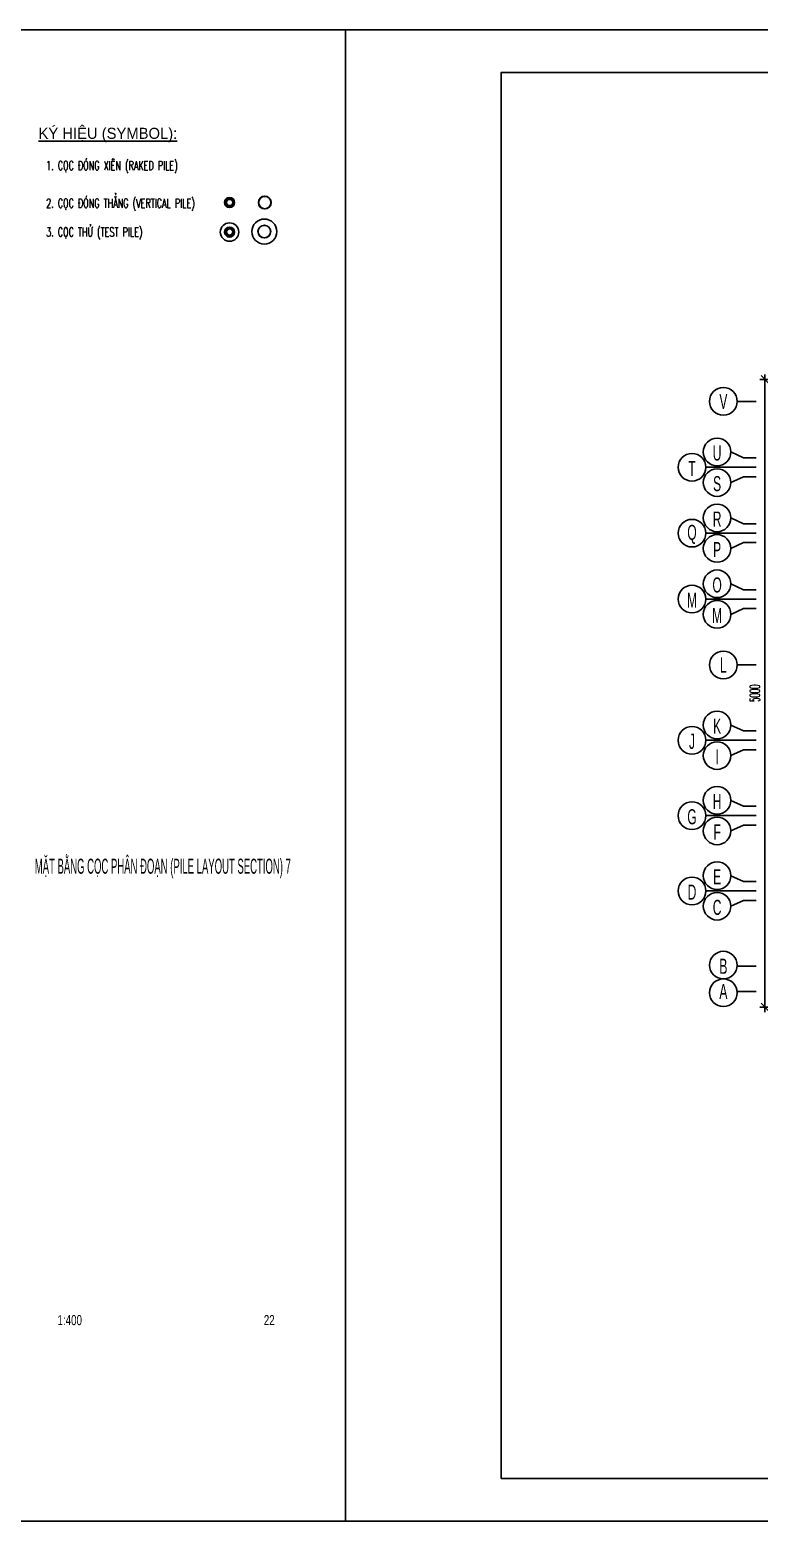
# Model space of a CAD drawing. Extents: x -687 to 941179, y -259 to 135874.
# Drawn here: x 888265 to 894075, y 108166 to 120046 of the extents above; entities that cross this region are included whole.
import ezdxf
from ezdxf.enums import TextEntityAlignment as Align

# ---------------------------------------------------------------- set-up
doc = ezdxf.new("R2010")
doc.units = 0
doc.header["$MEASUREMENT"] = 0
doc.header["$PDMODE"] = 3
doc.layers.get('0').update_dxf_attribs({"color": 6, "linetype": 'CONTINUOUS'})
doc.layers.get('DEFPOINTS').update_dxf_attribs({"linetype": 'CONTINUOUS'})
for name, color, linetype in [('Coc', 6, 'CONTINUOUS'), ('Hatch', 8, 'CONTINUOUS'), ('Khung', 1, 'CONTINUOUS'), ('Kich thuoc', 2, 'CONTINUOUS'), ('Net vang', 2, 'CONTINUOUS'), ('STT', 4, 'CONTINUOUS'), ('Text', 4, 'CONTINUOUS')]:
    doc.layers.add(name, color=color, linetype=linetype)
doc.styles.add('CMB-2', font='Vhavanb.ttf', dxfattribs={"width": 1.5, "height": 2})
doc.styles.add('Kichthuoc', font='romans.shx', dxfattribs={"width": 0.5})
doc.styles.get("Standard").update_dxf_attribs({"font": 'vnsimpleh.shx', "width": 0.65})
doc.styles.add('Ten', font='Vharialn.ttf')
doc.styles.add('Tieude', font='Vhavan.ttf')
doc.dimstyles.new('Dim 400', dxfattribs={"dimscale": 400, "dimtxt": 0.2, "dimasz": 0.15, "dimexe": 0.1, "dimexo": 0.2, "dimgap": 0.1, "dimtad": 1, "dimdec": 0, "dimlfac": -1, "dimzin": 0, "dimdsep": 46, "dimtxsty": 'Kichthuoc', "dimblk": 'OBLIQUE', "dimcen": 0.1, "dimdle": 0.1, "dimclrd": 2, "dimclre": 2, "dimclrt": 4, "dimadec": 0, "dimazin": 0, "dimtfac": 1, "dimtdec": 0, "dimtix": 1, "dimtmove": 2, "dimatfit": 3, "dimfxl": 1, "dimtolj": 1, "dimtzin": 0, "dimarcsym": 0})

# ---------------------------------------------------------------- blocks, each defined once
blk = doc.blocks.new('Coc ong D800')
at = {"layer": 'Hatch'}
h = blk.add_hatch(dxfattribs=at)
h.set_pattern_fill('ANSI31', color=256, scale=50, style=0)
h.set_pattern_definition([(45, (-821332.725, -122845.077), (-4.419417382, 4.419417382), [])])
h.paths.add_polyline_path([(-40, 0, 1), (40, 0, 1)])
h.paths.add_polyline_path([(25, 0, -1), (-25, 0, -1)], flags=16)
at = {"layer": 'Coc'}
blk.add_circle((0, 0), 40, dxfattribs=at)
at = {"layer": 'Net vang'}
blk.add_circle((0, 0), 25, dxfattribs=at)
blk = doc.blocks.new('_Oblique')
at = {"color": 0, "linetype": 'ByBlock', "lineweight": -2}
blk.add_line((-0.5, -0.5), (0.5, 0.5), dxfattribs=at)
blk = doc.blocks.new('*D228')
at = {"layer": 'DEFPOINTS', "color": 0}
for p in [(894120, 117261), (894770, 117261), (894770, 112261)]:
    blk.add_point(p, dxfattribs=at)
at = {"layer": 'Kich thuoc', "color": 2, "lineweight": -2}
for p, q in [((894690, 117261), (894080, 117261)), ((894120, 112221), (894120, 117301)), ((894690, 112261), (894080, 112261))]:
    blk.add_line(p, q, dxfattribs=at)
at = {"layer": 'Kich thuoc', "color": 2, "lineweight": -2, "xscale": 60, "yscale": 60, "zscale": 60}
for p, rotation in [((894120, 117261), 90), ((894120, 112261), 270)]:
    blk.add_blockref('_Oblique', p, dxfattribs=dict(at, rotation=rotation))
at = {"layer": 'Kich thuoc', "color": 4, "insert": (894040, 114761), "char_height": 80, "attachment_point": 5, "rotation": 90, "style": 'Kichthuoc'}
blk.add_mtext('\\A1;5000', dxfattribs=at)
blk = doc.blocks.new('*D728')
at = {"layer": 'DEFPOINTS', "color": 0}
for p in [(889671, 116033), (895620, 115988), (895969, 115958), (897169, 116033), (895822, 115932)]:
    blk.add_point(p, dxfattribs=at)
at = {"layer": 'Kich thuoc', "color": 2, "lineweight": -2}
blk.add_line((895743, 115918), (895591, 115891), dxfattribs=at)
blk.add_arc((896395, 116033), 776, 180, 190, dxfattribs=at)
at = {"layer": 'Kich thuoc', "color": 2, "lineweight": -2, "xscale": 60, "yscale": 60, "zscale": 60}
for p, rotation in [((895618, 116033), 89.99999999999991), ((895630, 115898), 279.9999999989587)]:
    blk.add_blockref('_Oblique', p, dxfattribs=dict(at, rotation=rotation))
at = {"layer": 'Kich thuoc', "color": 4, "insert": (895701, 115972), "char_height": 80, "attachment_point": 5, "rotation": 275, "style": 'Kichthuoc'}
blk.add_mtext('\\A1;10°', dxfattribs=at)
blk = doc.blocks.new('*D729')
at = {"layer": 'DEFPOINTS', "color": 0}
for p in [(895969, 116118), (896117, 116144), (896283, 116086), (889671, 116043), (897169, 116043)]:
    blk.add_point(p, dxfattribs=at)
at = {"layer": 'Kich thuoc', "color": 2, "lineweight": -2}
blk.add_line((896196, 116158), (896312, 116178), dxfattribs=at)
blk.add_arc((895544, 116043), 740, 0, 10, dxfattribs=at)
at = {"layer": 'Kich thuoc', "color": 2, "lineweight": -2, "xscale": 60, "yscale": 60, "zscale": 60}
for p, rotation in [((896273, 116171), 99.99999999896254), ((896284, 116043), 270.0000000000001)]:
    blk.add_blockref('_Oblique', p, dxfattribs=dict(at, rotation=rotation))
at = {"layer": 'Kich thuoc', "color": 4, "insert": (896361, 116114), "char_height": 80, "attachment_point": 5, "rotation": 275, "style": 'Kichthuoc'}
blk.add_mtext('\\A1;10°', dxfattribs=at)
blk = doc.blocks.new('*D740')
at = {"layer": 'DEFPOINTS', "color": 0}
for p in [(889671, 113783), (895620, 113738), (895969, 113708), (897169, 113783), (895822, 113682)]:
    blk.add_point(p, dxfattribs=at)
at = {"layer": 'Kich thuoc', "color": 2, "lineweight": -2}
blk.add_line((895743, 113668), (895591, 113641), dxfattribs=at)
blk.add_arc((896395, 113783), 776, 180, 190, dxfattribs=at)
at = {"layer": 'Kich thuoc', "color": 2, "lineweight": -2, "xscale": 60, "yscale": 60, "zscale": 60}
for p, rotation in [((895618, 113783), 89.99999999999999), ((895630, 113648), 279.9999999989621)]:
    blk.add_blockref('_Oblique', p, dxfattribs=dict(at, rotation=rotation))
at = {"layer": 'Kich thuoc', "color": 4, "insert": (895701, 113722), "char_height": 80, "attachment_point": 5, "rotation": 275, "style": 'Kichthuoc'}
blk.add_mtext('\\A1;10°', dxfattribs=at)
blk = doc.blocks.new('*D741')
at = {"layer": 'DEFPOINTS', "color": 0}
for p in [(895969, 113868), (896117, 113894), (896283, 113836), (889671, 113793), (897169, 113793)]:
    blk.add_point(p, dxfattribs=at)
at = {"layer": 'Kich thuoc', "color": 2, "lineweight": -2}
blk.add_line((896196, 113908), (896312, 113928), dxfattribs=at)
blk.add_arc((895544, 113793), 740, 360, 10, dxfattribs=at)
at = {"layer": 'Kich thuoc', "color": 2, "lineweight": -2, "xscale": 60, "yscale": 60, "zscale": 60}
for p, rotation in [((896273, 113921), 99.99999999895816), ((896284, 113793), 269.9999999999999)]:
    blk.add_blockref('_Oblique', p, dxfattribs=dict(at, rotation=rotation))
at = {"layer": 'Kich thuoc', "color": 4, "insert": (896361, 113864), "char_height": 80, "attachment_point": 5, "rotation": 275, "style": 'Kichthuoc'}
blk.add_mtext('\\A1;10°', dxfattribs=at)

msp = doc.modelspace()

# ---------------------------------------------------------------- linework, layer by layer
at = {"layer": 'Coc'}
for centre in [(890136.8, 118670.1), (890133.1, 118438.6)]:
    msp.add_circle(centre, 50.8, dxfattribs=at)
at = {"layer": 'Coc', "color": 7}
msp.add_circle((890133.1, 118438.6), 49.2, dxfattribs=at)
at = {"layer": 'DEFPOINTS'}
for points in [[(873979.2, 108165.8), (890779.2, 108165.8), (890779.2, 120045.8), (873979.2, 120045.8)], [(890779.2, 108165.8), (907579.2, 108165.8), (907579.2, 120045.8), (890779.2, 120045.8)]]:
    msp.add_lwpolyline(points, close=True, dxfattribs=at)
at = {"layer": 'Khung', "color": 170}
msp.add_lwpolyline([(892019.2, 108505.8), (907219.2, 108505.8), (907219.2, 119705.8), (892019.2, 119705.8)], close=True, dxfattribs=at)
at = {"layer": 'Net vang'}
for p, q in [((893899.8, 117086.1), (894049.8, 117086.1)), ((893899.8, 116561.1), (894049.8, 116561.1)), ((893899.8, 116036.1), (894049.8, 116036.1)), ((893899.8, 115511.1), (894049.8, 115511.1)), ((893899.8, 114986.1), (894049.8, 114986.1)), ((893899.8, 114386.1), (894049.8, 114386.1)), ((893899.8, 113786.1), (894049.8, 113786.1)), ((893899.8, 113186.1), (894049.8, 113186.1)), ((893899.8, 112586.1), (894049.8, 112586.1)), ((893899.8, 112386.1), (894049.8, 112386.1))]:
    msp.add_line(p, q, dxfattribs=at)
for centre, radius in [((890136.8, 118670.1), 49.2), ((889856.2, 118434.7), 73.7), ((890133.1, 118438.6), 99.8), ((893789.8, 117086.1), 110), ((893739.8, 116682.8), 110), ((893539.8, 116561.1), 110), ((893739.8, 116439.5), 110), ((893739.8, 116157.8), 110), ((893539.8, 116036.1), 110), ((893739.8, 115914.5), 110), ((893739.8, 115632.8), 110), ((893539.8, 115511.1), 110), ((893739.8, 115389.5), 110), ((893789.8, 114986.1), 110), ((893739.8, 114507.8), 110), ((893539.8, 114386.1), 110), ((893739.8, 114264.5), 110), ((893739.8, 113907.8), 110), ((893539.8, 113786.1), 110), ((893739.8, 113664.5), 110), ((893739.8, 113307.8), 110), ((893539.8, 113186.1), 110), ((893739.8, 113064.5), 110), ((893789.8, 112595.2), 110), ((893789.8, 112375.2), 110)]:
    msp.add_circle(centre, radius, dxfattribs=at)
at = {"layer": 'STT'}
for p, q in [((893849.8, 116682.8), (893949.8, 116636.1)), ((893649.8, 116561.1), (894049.8, 116561.1)), ((894049.8, 116636.1), (893949.8, 116636.1)), ((893849.8, 116439.5), (893949.8, 116486.1)), ((894049.8, 116486.1), (893949.8, 116486.1)), ((893849.8, 116157.8), (893949.8, 116111.1)), ((894049.8, 116111.1), (893949.8, 116111.1)), ((893649.8, 116036.1), (894049.8, 116036.1)), ((893849.8, 115914.5), (893949.8, 115961.1)), ((894049.8, 115961.1), (893949.8, 115961.1)), ((893849.8, 115632.8), (893949.8, 115586.1)), ((893649.8, 115511.1), (894049.8, 115511.1)), ((894049.8, 115586.1), (893949.8, 115586.1)), ((893849.8, 115389.5), (893949.8, 115436.1)), ((894049.8, 115436.1), (893949.8, 115436.1)), ((893849.8, 114507.8), (893949.8, 114461.1)), ((894049.8, 114461.1), (893949.8, 114461.1)), ((893649.8, 114386.1), (894049.8, 114386.1)), ((893849.8, 114264.5), (893949.8, 114311.1)), ((894049.8, 114311.1), (893949.8, 114311.1)), ((893849.8, 113907.8), (893949.8, 113861.1)), ((894049.8, 113861.1), (893949.8, 113861.1)), ((893649.8, 113786.1), (894049.8, 113786.1)), ((893849.8, 113664.5), (893949.8, 113711.1)), ((894049.8, 113711.1), (893949.8, 113711.1)), ((893849.8, 113307.8), (893949.8, 113261.1)), ((894049.8, 113261.1), (893949.8, 113261.1)), ((893649.8, 113186.1), (894049.8, 113186.1)), ((893849.8, 113064.5), (893949.8, 113111.1)), ((894049.8, 113111.1), (893949.8, 113111.1))]:
    msp.add_line(p, q, dxfattribs=at)

# ---------------------------------------------------------------- block references
at = {"layer": 'Coc'}
for p in [(889856.2, 118670.1), (889856.2, 118434.7)]:
    msp.add_blockref('Coc ong D800', p, dxfattribs=at)

# ---------------------------------------------------------------- texts
at = {"layer": 'Text', "style": 'Tieude'}
msp.add_text('%%UKý hiÖu (symbol):', height=88, dxfattribs=at).set_placement((888334.2, 119177.3))
at = {"layer": 'Text', "width": 0.65}
for s, p in [('1. cäc ®ãng xiªn (raked pile)', (888395.3, 118928.7)), ('2. cäc ®ãng th¼ng (vertical pile)', (888395.3, 118628.7)), ('3. cäc thö (test pile)', (888395.3, 118399.4))]:
    msp.add_text(s, height=72, dxfattribs=at).set_placement(p)
at = {"layer": 'Text', "style": 'Ten', "width": 0.7}
for s, p in [('v', (893789.8, 117086.1)), ('u', (893739.8, 116673.7)), ('t', (893539.8, 116552.1)), ('s', (893739.8, 116430.5)), ('r', (893739.8, 116148.7)), ('q', (893539.8, 116027.1)), ('p', (893739.8, 115905.5)), ('o', (893739.8, 115623.7)), ('m', (893539.8, 115502.1)), ('m', (893739.8, 115380.5)), ('l', (893789.8, 114986.1)), ('k', (893739.8, 114498.7)), ('j', (893539.8, 114377.1)), ('i', (893739.8, 114255.5)), ('h', (893739.8, 113898.7)), ('g', (893539.8, 113777.1)), ('f', (893739.8, 113655.5)), ('e', (893739.8, 113298.7)), ('d', (893539.8, 113177.1)), ('c', (893739.8, 113055.5)), ('B', (893789.8, 112586.1)), ('A', (893789.8, 112386.1))]:
    msp.add_text(s, height=120, dxfattribs=at).set_placement(p, align=Align.MIDDLE)
at = {"layer": 'Text', "style": 'CMB-2', "width": 0.477517}
msp.add_text('MÆt b»ng cäc ph©n ®o¹n (Pile layout section) 7', height=120, dxfattribs=at).set_placement((888304.4, 113323.2), (890344.4, 113323.2), align=Align.FIT)
at = {"layer": 'Text', "style": 'Ten', "width": 0.85}
for s, p in [('1:400', (888582.9, 109727.6)), ('22', (890172.1, 109727.6))]:
    msp.add_text(s, height=80, dxfattribs=at).set_placement(p, align=Align.CENTER)

# ---------------------------------------------------------------- dimensions: what is measured, and where the dimension line sits
at = {"layer": 'Kich thuoc'}
dim = msp.add_linear_dim(base=(894120.2, 117261.1), p1=(894770.2, 112261.1), p2=(894770.2, 117261.1), angle=90, dimstyle='Dim 400', dxfattribs=at)
dim.commit()
dim.dimension.update_dxf_attribs({"geometry": '*D228', "text_midpoint": (894040.2, 114761.1)})
for base, line1, line2, picture, middle in [((896283, 116085.8), ((897169.2, 116042.7), (889671.2, 116042.7)), ((895969.2, 116117.7), (896117, 116143.8)), '*D729', (896361.2, 116114.2)), ((895619.5, 115987.6), ((895969.2, 115957.7), (895821.5, 115931.7)), ((897169.2, 116032.7), (889671.2, 116032.7)), '*D728', (895700.9, 115972.1)), ((896283, 113835.8), ((897169.2, 113792.7), (889671.2, 113792.7)), ((895969.2, 113867.7), (896117, 113893.8)), '*D741', (896361.2, 113864.2)), ((895619.5, 113737.6), ((895969.2, 113707.7), (895821.5, 113681.7)), ((897169.2, 113782.7), (889671.2, 113782.7)), '*D740', (895700.9, 113722.1))]:
    dim = msp.add_angular_dim_2l(base=base, line1=line1, line2=line2, dimstyle='Dim 400', dxfattribs=at)
    dim.commit()
    dim.dimension.update_dxf_attribs({"geometry": picture, "text_midpoint": middle})

doc.saveas('drawing.dxf')
